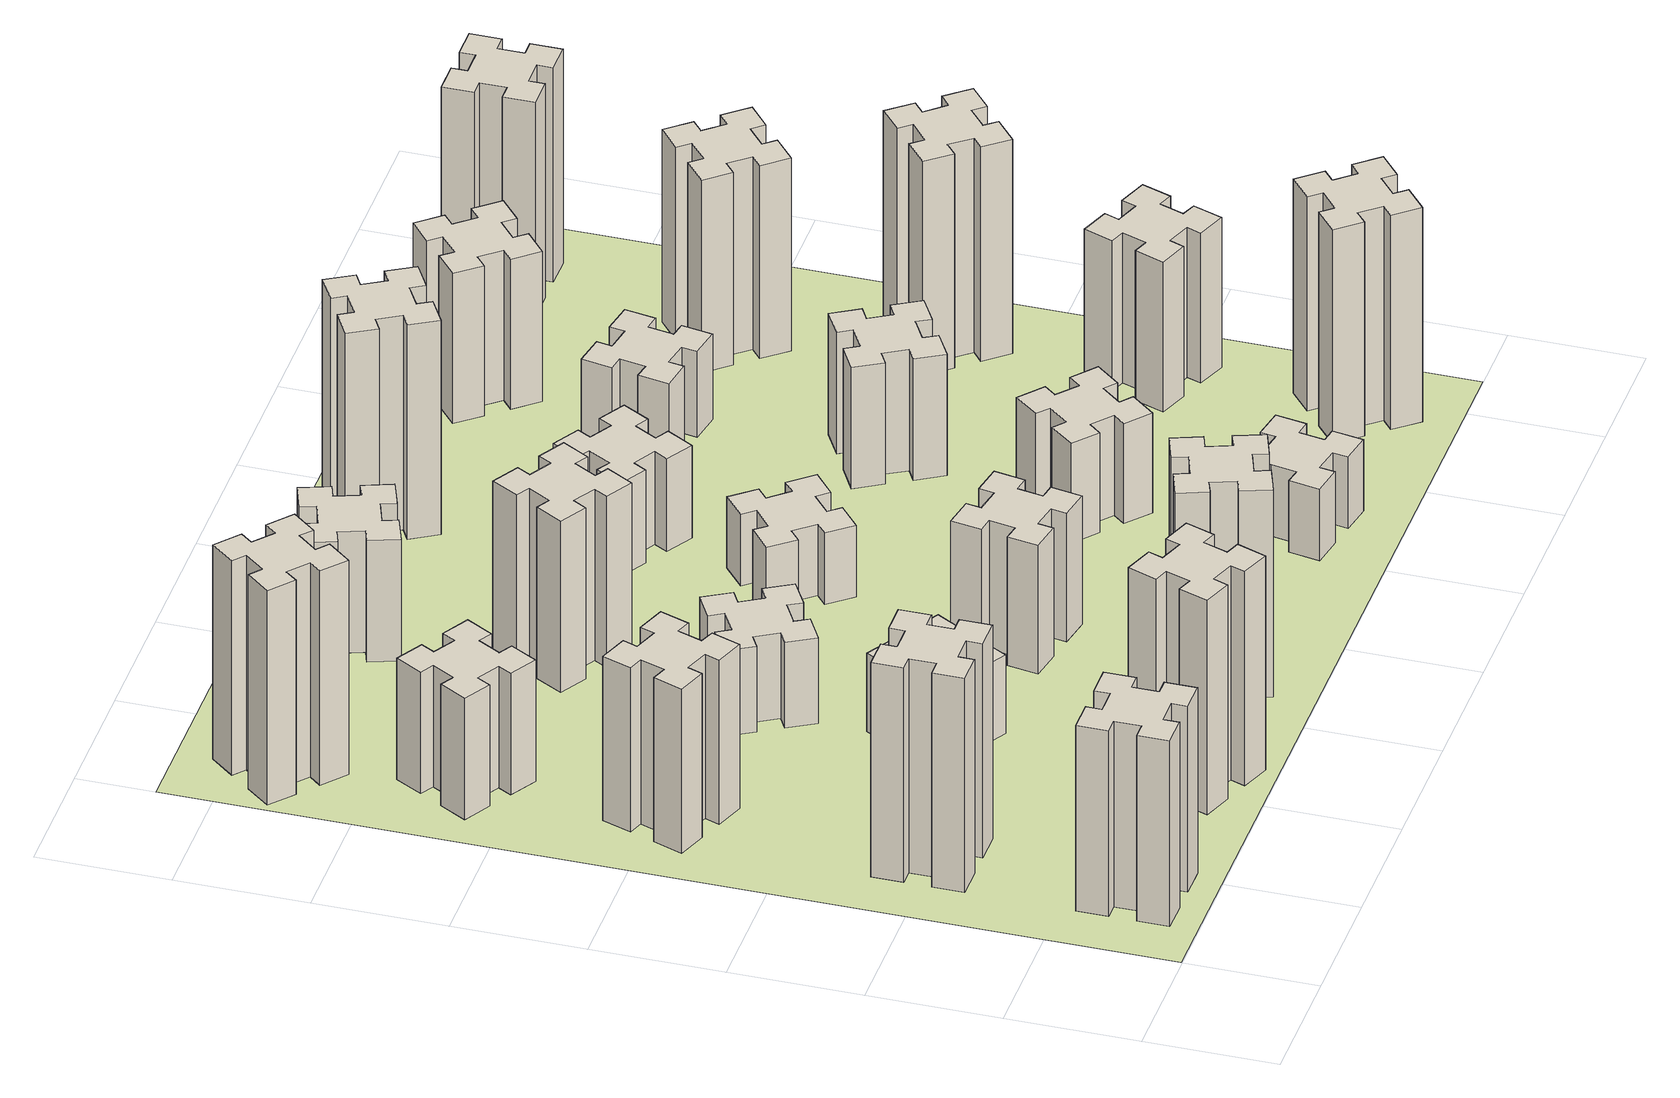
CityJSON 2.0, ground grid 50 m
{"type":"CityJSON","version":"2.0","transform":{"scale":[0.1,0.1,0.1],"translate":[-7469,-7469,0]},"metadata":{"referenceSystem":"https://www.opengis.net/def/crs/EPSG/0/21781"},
"CityObjects":{
"building1":{"type":"Building","attributes":{"class":"1000","function":"1000","usage":"1000","yearOfConstruction":2016,"roofType":"1000","measuredHeight":78,"storeysAboveGround":30,"storeysBelowGround":0},"geometry":[{"type":"Solid","lod":"1","boundaries":[[[[0,1,2,3,4,5,6,7,8,9,10,11,12,13,14,15,16,17,18,19]],[[17,16,20,21]],[[16,15,22,20]],[[15,14,23,22]],[[14,13,24,23]],[[13,12,25,24]],[[12,11,26,25]],[[11,10,27,26]],[[10,9,28,27]],[[9,8,29,28]],[[8,7,30,29]],[[7,6,31,30]],[[6,5,32,31]],[[5,4,33,32]],[[4,3,34,33]],[[3,2,35,34]],[[2,1,36,35]],[[1,0,37,36]],[[0,19,38,37]],[[19,18,39,38]],[[18,17,21,39]],[[24,25,26,27,28,29,30,31,32,33,34,35,36,37,38,39,21,20,22,23]]]]}]},
"building2":{"type":"Building","attributes":{"class":"1000","function":"1000","usage":"1000","yearOfConstruction":2016,"roofType":"1000","measuredHeight":90,"storeysAboveGround":30,"storeysBelowGround":0},"geometry":[{"type":"Solid","lod":"1","boundaries":[[[[40,41,42,43,44,45,46,47,48,49,50,51,52,53,54,55,56,57,58,59]],[[57,56,60,61]],[[56,55,62,60]],[[55,54,63,62]],[[54,53,64,63]],[[53,52,65,64]],[[52,51,66,65]],[[51,50,67,66]],[[50,49,68,67]],[[49,48,69,68]],[[48,47,70,69]],[[47,46,71,70]],[[46,45,72,71]],[[45,44,73,72]],[[44,43,74,73]],[[43,42,75,74]],[[42,41,76,75]],[[41,40,77,76]],[[40,59,78,77]],[[59,58,79,78]],[[58,57,61,79]],[[64,65,66,67,68,69,70,71,72,73,74,75,76,77,78,79,61,60,62,63]]]]}]},
"building3":{"type":"Building","attributes":{"class":"1000","function":"1000","usage":"1000","yearOfConstruction":2016,"roofType":"1000","measuredHeight":69,"storeysAboveGround":30,"storeysBelowGround":0},"geometry":[{"type":"Solid","lod":"1","boundaries":[[[[80,81,82,83,84,85,86,87,88,89,90,91,92,93,94,95,96,97,98,99]],[[97,96,100,101]],[[96,95,102,100]],[[95,94,103,102]],[[94,93,104,103]],[[93,92,105,104]],[[92,91,106,105]],[[91,90,107,106]],[[90,89,108,107]],[[89,88,109,108]],[[88,87,110,109]],[[87,86,111,110]],[[86,85,112,111]],[[85,84,113,112]],[[84,83,114,113]],[[83,82,115,114]],[[82,81,116,115]],[[81,80,117,116]],[[80,99,118,117]],[[99,98,119,118]],[[98,97,101,119]],[[104,105,106,107,108,109,110,111,112,113,114,115,116,117,118,119,101,100,102,103]]]]}]},
"building4":{"type":"Building","attributes":{"class":"1000","function":"1000","usage":"1000","yearOfConstruction":2016,"roofType":"1000","measuredHeight":51,"storeysAboveGround":30,"storeysBelowGround":0},"geometry":[{"type":"Solid","lod":"1","boundaries":[[[[120,121,122,123,124,125,126,127,128,129,130,131,132,133,134,135,136,137,138,139]],[[137,136,140,141]],[[136,135,142,140]],[[135,134,143,142]],[[134,133,144,143]],[[133,132,145,144]],[[132,131,146,145]],[[131,130,147,146]],[[130,129,148,147]],[[129,128,149,148]],[[128,127,150,149]],[[127,126,151,150]],[[126,125,152,151]],[[125,124,153,152]],[[124,123,154,153]],[[123,122,155,154]],[[122,121,156,155]],[[121,120,157,156]],[[120,139,158,157]],[[139,138,159,158]],[[138,137,141,159]],[[144,145,146,147,148,149,150,151,152,153,154,155,156,157,158,159,141,140,142,143]]]]}]},
"building5":{"type":"Building","attributes":{"class":"1000","function":"1000","usage":"1000","yearOfConstruction":2016,"roofType":"1000","measuredHeight":90,"storeysAboveGround":30,"storeysBelowGround":0},"geometry":[{"type":"Solid","lod":"1","boundaries":[[[[160,161,162,163,164,165,166,167,168,169,170,171,172,173,174,175,176,177,178,179]],[[177,176,180,181]],[[176,175,182,180]],[[175,174,183,182]],[[174,173,184,183]],[[173,172,185,184]],[[172,171,186,185]],[[171,170,187,186]],[[170,169,188,187]],[[169,168,189,188]],[[168,167,190,189]],[[167,166,191,190]],[[166,165,192,191]],[[165,164,193,192]],[[164,163,194,193]],[[163,162,195,194]],[[162,161,196,195]],[[161,160,197,196]],[[160,179,198,197]],[[179,178,199,198]],[[178,177,181,199]],[[184,185,186,187,188,189,190,191,192,193,194,195,196,197,198,199,181,180,182,183]]]]}]},
"building6":{"type":"Building","attributes":{"class":"1000","function":"1000","usage":"1000","yearOfConstruction":2016,"roofType":"1000","measuredHeight":90,"storeysAboveGround":30,"storeysBelowGround":0},"geometry":[{"type":"Solid","lod":"1","boundaries":[[[[200,201,202,203,204,205,206,207,208,209,210,211,212,213,214,215,216,217,218,219]],[[217,216,220,221]],[[216,215,222,220]],[[215,214,223,222]],[[214,213,224,223]],[[213,212,225,224]],[[212,211,226,225]],[[211,210,227,226]],[[210,209,228,227]],[[209,208,229,228]],[[208,207,230,229]],[[207,206,231,230]],[[206,205,232,231]],[[205,204,233,232]],[[204,203,234,233]],[[203,202,235,234]],[[202,201,236,235]],[[201,200,237,236]],[[200,219,238,237]],[[219,218,239,238]],[[218,217,221,239]],[[224,225,226,227,228,229,230,231,232,233,234,235,236,237,238,239,221,220,222,223]]]]}]},
"building7":{"type":"Building","attributes":{"class":"1000","function":"1000","usage":"1000","yearOfConstruction":2016,"roofType":"1000","measuredHeight":33,"storeysAboveGround":30,"storeysBelowGround":0},"geometry":[{"type":"Solid","lod":"1","boundaries":[[[[240,241,242,243,244,245,246,247,248,249,250,251,252,253,254,255,256,257,258,259]],[[257,256,260,261]],[[256,255,262,260]],[[255,254,263,262]],[[254,253,264,263]],[[253,252,265,264]],[[252,251,266,265]],[[251,250,267,266]],[[250,249,268,267]],[[249,248,269,268]],[[248,247,270,269]],[[247,246,271,270]],[[246,245,272,271]],[[245,244,273,272]],[[244,243,274,273]],[[243,242,275,274]],[[242,241,276,275]],[[241,240,277,276]],[[240,259,278,277]],[[259,258,279,278]],[[258,257,261,279]],[[264,265,266,267,268,269,270,271,272,273,274,275,276,277,278,279,261,260,262,263]]]]}]},
"building8":{"type":"Building","attributes":{"class":"1000","function":"1000","usage":"1000","yearOfConstruction":2016,"roofType":"1000","measuredHeight":36,"storeysAboveGround":30,"storeysBelowGround":0},"geometry":[{"type":"Solid","lod":"1","boundaries":[[[[280,281,282,283,284,285,286,287,288,289,290,291,292,293,294,295,296,297,298,299]],[[297,296,300,301]],[[296,295,302,300]],[[295,294,303,302]],[[294,293,304,303]],[[293,292,305,304]],[[292,291,306,305]],[[291,290,307,306]],[[290,289,308,307]],[[289,288,309,308]],[[288,287,310,309]],[[287,286,311,310]],[[286,285,312,311]],[[285,284,313,312]],[[284,283,314,313]],[[283,282,315,314]],[[282,281,316,315]],[[281,280,317,316]],[[280,299,318,317]],[[299,298,319,318]],[[298,297,301,319]],[[304,305,306,307,308,309,310,311,312,313,314,315,316,317,318,319,301,300,302,303]]]]}]},
"building9":{"type":"Building","attributes":{"class":"1000","function":"1000","usage":"1000","yearOfConstruction":2016,"roofType":"1000","measuredHeight":87,"storeysAboveGround":30,"storeysBelowGround":0},"geometry":[{"type":"Solid","lod":"1","boundaries":[[[[320,321,322,323,324,325,326,327,328,329,330,331,332,333,334,335,336,337,338,339]],[[337,336,340,341]],[[336,335,342,340]],[[335,334,343,342]],[[334,333,344,343]],[[333,332,345,344]],[[332,331,346,345]],[[331,330,347,346]],[[330,329,348,347]],[[329,328,349,348]],[[328,327,350,349]],[[327,326,351,350]],[[326,325,352,351]],[[325,324,353,352]],[[324,323,354,353]],[[323,322,355,354]],[[322,321,356,355]],[[321,320,357,356]],[[320,339,358,357]],[[339,338,359,358]],[[338,337,341,359]],[[344,345,346,347,348,349,350,351,352,353,354,355,356,357,358,359,341,340,342,343]]]]}]},
"building10":{"type":"Building","attributes":{"class":"1000","function":"1000","usage":"1000","yearOfConstruction":2016,"roofType":"1000","measuredHeight":72,"storeysAboveGround":30,"storeysBelowGround":0},"geometry":[{"type":"Solid","lod":"1","boundaries":[[[[360,361,362,363,364,365,366,367,368,369,370,371,372,373,374,375,376,377,378,379]],[[377,376,380,381]],[[376,375,382,380]],[[375,374,383,382]],[[374,373,384,383]],[[373,372,385,384]],[[372,371,386,385]],[[371,370,387,386]],[[370,369,388,387]],[[369,368,389,388]],[[368,367,390,389]],[[367,366,391,390]],[[366,365,392,391]],[[365,364,393,392]],[[364,363,394,393]],[[363,362,395,394]],[[362,361,396,395]],[[361,360,397,396]],[[360,379,398,397]],[[379,378,399,398]],[[378,377,381,399]],[[384,385,386,387,388,389,390,391,392,393,394,395,396,397,398,399,381,380,382,383]]]]}]},
"building11":{"type":"Building","attributes":{"class":"1000","function":"1000","usage":"1000","yearOfConstruction":2016,"roofType":"1000","measuredHeight":54,"storeysAboveGround":30,"storeysBelowGround":0},"geometry":[{"type":"Solid","lod":"1","boundaries":[[[[400,401,402,403,404,405,406,407,408,409,410,411,412,413,414,415,416,417,418,419]],[[417,416,420,421]],[[416,415,422,420]],[[415,414,423,422]],[[414,413,424,423]],[[413,412,425,424]],[[412,411,426,425]],[[411,410,427,426]],[[410,409,428,427]],[[409,408,429,428]],[[408,407,430,429]],[[407,406,431,430]],[[406,405,432,431]],[[405,404,433,432]],[[404,403,434,433]],[[403,402,435,434]],[[402,401,436,435]],[[401,400,437,436]],[[400,419,438,437]],[[419,418,439,438]],[[418,417,421,439]],[[424,425,426,427,428,429,430,431,432,433,434,435,436,437,438,439,421,420,422,423]]]]}]},
"building12":{"type":"Building","attributes":{"class":"1000","function":"1000","usage":"1000","yearOfConstruction":2016,"roofType":"1000","measuredHeight":51,"storeysAboveGround":30,"storeysBelowGround":0},"geometry":[{"type":"Solid","lod":"1","boundaries":[[[[440,441,442,443,444,445,446,447,448,449,450,451,452,453,454,455,456,457,458,459]],[[457,456,460,461]],[[456,455,462,460]],[[455,454,463,462]],[[454,453,464,463]],[[453,452,465,464]],[[452,451,466,465]],[[451,450,467,466]],[[450,449,468,467]],[[449,448,469,468]],[[448,447,470,469]],[[447,446,471,470]],[[446,445,472,471]],[[445,444,473,472]],[[444,443,474,473]],[[443,442,475,474]],[[442,441,476,475]],[[441,440,477,476]],[[440,459,478,477]],[[459,458,479,478]],[[458,457,461,479]],[[464,465,466,467,468,469,470,471,472,473,474,475,476,477,478,479,461,460,462,463]]]]}]},
"building13":{"type":"Building","attributes":{"class":"1000","function":"1000","usage":"1000","yearOfConstruction":2016,"roofType":"1000","measuredHeight":30,"storeysAboveGround":30,"storeysBelowGround":0},"geometry":[{"type":"Solid","lod":"1","boundaries":[[[[480,481,482,483,484,485,486,487,488,489,490,491,492,493,494,495,496,497,498,499]],[[497,496,500,501]],[[496,495,502,500]],[[495,494,503,502]],[[494,493,504,503]],[[493,492,505,504]],[[492,491,506,505]],[[491,490,507,506]],[[490,489,508,507]],[[489,488,509,508]],[[488,487,510,509]],[[487,486,511,510]],[[486,485,512,511]],[[485,484,513,512]],[[484,483,514,513]],[[483,482,515,514]],[[482,481,516,515]],[[481,480,517,516]],[[480,499,518,517]],[[499,498,519,518]],[[498,497,501,519]],[[504,505,506,507,508,509,510,511,512,513,514,515,516,517,518,519,501,500,502,503]]]]}]},
"building14":{"type":"Building","attributes":{"class":"1000","function":"1000","usage":"1000","yearOfConstruction":2016,"roofType":"1000","measuredHeight":39,"storeysAboveGround":30,"storeysBelowGround":0},"geometry":[{"type":"Solid","lod":"1","boundaries":[[[[520,521,522,523,524,525,526,527,528,529,530,531,532,533,534,535,536,537,538,539]],[[537,536,540,541]],[[536,535,542,540]],[[535,534,543,542]],[[534,533,544,543]],[[533,532,545,544]],[[532,531,546,545]],[[531,530,547,546]],[[530,529,548,547]],[[529,528,549,548]],[[528,527,550,549]],[[527,526,551,550]],[[526,525,552,551]],[[525,524,553,552]],[[524,523,554,553]],[[523,522,555,554]],[[522,521,556,555]],[[521,520,557,556]],[[520,539,558,557]],[[539,538,559,558]],[[538,537,541,559]],[[544,545,546,547,548,549,550,551,552,553,554,555,556,557,558,559,541,540,542,543]]]]}]},
"building15":{"type":"Building","attributes":{"class":"1000","function":"1000","usage":"1000","yearOfConstruction":2016,"roofType":"1000","measuredHeight":30,"storeysAboveGround":30,"storeysBelowGround":0},"geometry":[{"type":"Solid","lod":"1","boundaries":[[[[560,561,562,563,564,565,566,567,568,569,570,571,572,573,574,575,576,577,578,579]],[[577,576,580,581]],[[576,575,582,580]],[[575,574,583,582]],[[574,573,584,583]],[[573,572,585,584]],[[572,571,586,585]],[[571,570,587,586]],[[570,569,588,587]],[[569,568,589,588]],[[568,567,590,589]],[[567,566,591,590]],[[566,565,592,591]],[[565,564,593,592]],[[564,563,594,593]],[[563,562,595,594]],[[562,561,596,595]],[[561,560,597,596]],[[560,579,598,597]],[[579,578,599,598]],[[578,577,581,599]],[[584,585,586,587,588,589,590,591,592,593,594,595,596,597,598,599,581,580,582,583]]]]}]},
"building16":{"type":"Building","attributes":{"class":"1000","function":"1000","usage":"1000","yearOfConstruction":2016,"roofType":"1000","measuredHeight":90,"storeysAboveGround":30,"storeysBelowGround":0},"geometry":[{"type":"Solid","lod":"1","boundaries":[[[[600,601,602,603,604,605,606,607,608,609,610,611,612,613,614,615,616,617,618,619]],[[617,616,620,621]],[[616,615,622,620]],[[615,614,623,622]],[[614,613,624,623]],[[613,612,625,624]],[[612,611,626,625]],[[611,610,627,626]],[[610,609,628,627]],[[609,608,629,628]],[[608,607,630,629]],[[607,606,631,630]],[[606,605,632,631]],[[605,604,633,632]],[[604,603,634,633]],[[603,602,635,634]],[[602,601,636,635]],[[601,600,637,636]],[[600,619,638,637]],[[619,618,639,638]],[[618,617,621,639]],[[624,625,626,627,628,629,630,631,632,633,634,635,636,637,638,639,621,620,622,623]]]]}]},
"building17":{"type":"Building","attributes":{"class":"1000","function":"1000","usage":"1000","yearOfConstruction":2016,"roofType":"1000","measuredHeight":42,"storeysAboveGround":30,"storeysBelowGround":0},"geometry":[{"type":"Solid","lod":"1","boundaries":[[[[640,641,642,643,644,645,646,647,648,649,650,651,652,653,654,655,656,657,658,659]],[[657,656,660,661]],[[656,655,662,660]],[[655,654,663,662]],[[654,653,664,663]],[[653,652,665,664]],[[652,651,666,665]],[[651,650,667,666]],[[650,649,668,667]],[[649,648,669,668]],[[648,647,670,669]],[[647,646,671,670]],[[646,645,672,671]],[[645,644,673,672]],[[644,643,674,673]],[[643,642,675,674]],[[642,641,676,675]],[[641,640,677,676]],[[640,659,678,677]],[[659,658,679,678]],[[658,657,661,679]],[[664,665,666,667,668,669,670,671,672,673,674,675,676,677,678,679,661,660,662,663]]]]}]},
"building18":{"type":"Building","attributes":{"class":"1000","function":"1000","usage":"1000","yearOfConstruction":2016,"roofType":"1000","measuredHeight":51,"storeysAboveGround":30,"storeysBelowGround":0},"geometry":[{"type":"Solid","lod":"1","boundaries":[[[[680,681,682,683,684,685,686,687,688,689,690,691,692,693,694,695,696,697,698,699]],[[697,696,700,701]],[[696,695,702,700]],[[695,694,703,702]],[[694,693,704,703]],[[693,692,705,704]],[[692,691,706,705]],[[691,690,707,706]],[[690,689,708,707]],[[689,688,709,708]],[[688,687,710,709]],[[687,686,711,710]],[[686,685,712,711]],[[685,684,713,712]],[[684,683,714,713]],[[683,682,715,714]],[[682,681,716,715]],[[681,680,717,716]],[[680,699,718,717]],[[699,698,719,718]],[[698,697,701,719]],[[704,705,706,707,708,709,710,711,712,713,714,715,716,717,718,719,701,700,702,703]]]]}]},
"building19":{"type":"Building","attributes":{"class":"1000","function":"1000","usage":"1000","yearOfConstruction":2016,"roofType":"1000","measuredHeight":36,"storeysAboveGround":30,"storeysBelowGround":0},"geometry":[{"type":"Solid","lod":"1","boundaries":[[[[720,721,722,723,724,725,726,727,728,729,730,731,732,733,734,735,736,737,738,739]],[[737,736,740,741]],[[736,735,742,740]],[[735,734,743,742]],[[734,733,744,743]],[[733,732,745,744]],[[732,731,746,745]],[[731,730,747,746]],[[730,729,748,747]],[[729,728,749,748]],[[728,727,750,749]],[[727,726,751,750]],[[726,725,752,751]],[[725,724,753,752]],[[724,723,754,753]],[[723,722,755,754]],[[722,721,756,755]],[[721,720,757,756]],[[720,739,758,757]],[[739,738,759,758]],[[738,737,741,759]],[[744,745,746,747,748,749,750,751,752,753,754,755,756,757,758,759,741,740,742,743]]]]}]},
"building20":{"type":"Building","attributes":{"class":"1000","function":"1000","usage":"1000","yearOfConstruction":2016,"roofType":"1000","measuredHeight":90,"storeysAboveGround":30,"storeysBelowGround":0},"geometry":[{"type":"Solid","lod":"1","boundaries":[[[[760,761,762,763,764,765,766,767,768,769,770,771,772,773,774,775,776,777,778,779]],[[777,776,780,781]],[[776,775,782,780]],[[775,774,783,782]],[[774,773,784,783]],[[773,772,785,784]],[[772,771,786,785]],[[771,770,787,786]],[[770,769,788,787]],[[769,768,789,788]],[[768,767,790,789]],[[767,766,791,790]],[[766,765,792,791]],[[765,764,793,792]],[[764,763,794,793]],[[763,762,795,794]],[[762,761,796,795]],[[761,760,797,796]],[[760,779,798,797]],[[779,778,799,798]],[[778,777,781,799]],[[784,785,786,787,788,789,790,791,792,793,794,795,796,797,798,799,781,780,782,783]]]]}]},
"building21":{"type":"Building","attributes":{"class":"1000","function":"1000","usage":"1000","yearOfConstruction":2016,"roofType":"1000","measuredHeight":63,"storeysAboveGround":30,"storeysBelowGround":0},"geometry":[{"type":"Solid","lod":"1","boundaries":[[[[800,801,802,803,804,805,806,807,808,809,810,811,812,813,814,815,816,817,818,819]],[[817,816,820,821]],[[816,815,822,820]],[[815,814,823,822]],[[814,813,824,823]],[[813,812,825,824]],[[812,811,826,825]],[[811,810,827,826]],[[810,809,828,827]],[[809,808,829,828]],[[808,807,830,829]],[[807,806,831,830]],[[806,805,832,831]],[[805,804,833,832]],[[804,803,834,833]],[[803,802,835,834]],[[802,801,836,835]],[[801,800,837,836]],[[800,819,838,837]],[[819,818,839,838]],[[818,817,821,839]],[[824,825,826,827,828,829,830,831,832,833,834,835,836,837,838,839,821,820,822,823]]]]}]},
"building22":{"type":"Building","attributes":{"class":"1000","function":"1000","usage":"1000","yearOfConstruction":2016,"roofType":"1000","measuredHeight":63,"storeysAboveGround":30,"storeysBelowGround":0},"geometry":[{"type":"Solid","lod":"1","boundaries":[[[[840,841,842,843,844,845,846,847,848,849,850,851,852,853,854,855,856,857,858,859]],[[857,856,860,861]],[[856,855,862,860]],[[855,854,863,862]],[[854,853,864,863]],[[853,852,865,864]],[[852,851,866,865]],[[851,850,867,866]],[[850,849,868,867]],[[849,848,869,868]],[[848,847,870,869]],[[847,846,871,870]],[[846,845,872,871]],[[845,844,873,872]],[[844,843,874,873]],[[843,842,875,874]],[[842,841,876,875]],[[841,840,877,876]],[[840,859,878,877]],[[859,858,879,878]],[[858,857,861,879]],[[864,865,866,867,868,869,870,871,872,873,874,875,876,877,878,879,861,860,862,863]]]]}]},
"building23":{"type":"Building","attributes":{"class":"1000","function":"1000","usage":"1000","yearOfConstruction":2016,"roofType":"1000","measuredHeight":90,"storeysAboveGround":30,"storeysBelowGround":0},"geometry":[{"type":"Solid","lod":"1","boundaries":[[[[880,881,882,883,884,885,886,887,888,889,890,891,892,893,894,895,896,897,898,899]],[[897,896,900,901]],[[896,895,902,900]],[[895,894,903,902]],[[894,893,904,903]],[[893,892,905,904]],[[892,891,906,905]],[[891,890,907,906]],[[890,889,908,907]],[[889,888,909,908]],[[888,887,910,909]],[[887,886,911,910]],[[886,885,912,911]],[[885,884,913,912]],[[884,883,914,913]],[[883,882,915,914]],[[882,881,916,915]],[[881,880,917,916]],[[880,899,918,917]],[[899,898,919,918]],[[898,897,901,919]],[[904,905,906,907,908,909,910,911,912,913,914,915,916,917,918,919,901,900,902,903]]]]}]},
"building24":{"type":"Building","attributes":{"class":"1000","function":"1000","usage":"1000","yearOfConstruction":2016,"roofType":"1000","measuredHeight":81,"storeysAboveGround":30,"storeysBelowGround":0},"geometry":[{"type":"Solid","lod":"1","boundaries":[[[[920,921,922,923,924,925,926,927,928,929,930,931,932,933,934,935,936,937,938,939]],[[937,936,940,941]],[[936,935,942,940]],[[935,934,943,942]],[[934,933,944,943]],[[933,932,945,944]],[[932,931,946,945]],[[931,930,947,946]],[[930,929,948,947]],[[929,928,949,948]],[[928,927,950,949]],[[927,926,951,950]],[[926,925,952,951]],[[925,924,953,952]],[[924,923,954,953]],[[923,922,955,954]],[[922,921,956,955]],[[921,920,957,956]],[[920,939,958,957]],[[939,938,959,958]],[[938,937,941,959]],[[944,945,946,947,948,949,950,951,952,953,954,955,956,957,958,959,941,940,942,943]]]]}]},
"building25":{"type":"Building","attributes":{"class":"1000","function":"1000","usage":"1000","yearOfConstruction":2016,"roofType":"1000","measuredHeight":90,"storeysAboveGround":30,"storeysBelowGround":0},"geometry":[{"type":"Solid","lod":"1","boundaries":[[[[960,961,962,963,964,965,966,967,968,969,970,971,972,973,974,975,976,977,978,979]],[[977,976,980,981]],[[976,975,982,980]],[[975,974,983,982]],[[974,973,984,983]],[[973,972,985,984]],[[972,971,986,985]],[[971,970,987,986]],[[970,969,988,987]],[[969,968,989,988]],[[968,967,990,989]],[[967,966,991,990]],[[966,965,992,991]],[[965,964,993,992]],[[964,963,994,993]],[[963,962,995,994]],[[962,961,996,995]],[[961,960,997,996]],[[960,979,998,997]],[[979,978,999,998]],[[978,977,981,999]],[[984,985,986,987,988,989,990,991,992,993,994,995,996,997,998,999,981,980,982,983]]]]}]},
"landuse1":{"type":"LandUse","attributes":{"name":"plot1","function":"1010"},"geometry":[{"type":"MultiSurface","lod":"1","boundaries":[[[1000,1001,1002,1003]]]}]}
},
"vertices":[
[265,325,0],[265,225,0],[205,225,0],[205,105,0],[325,105,0],[325,165,0],[425,165,0],[425,105,0],[545,105,0],[545,225,0],[485,225,0],[485,325,0],[545,325,0],[545,445,0],[425,445,0],[425,385,0],[325,385,0],[325,445,0],[205,445,0],[205,325,0],[325,385,780],[325,445,780],[425,385,780],[425,445,780],[545,445,780],[545,325,780],[485,325,780],[485,225,780],[545,225,780],[545,105,780],[425,105,780],[425,165,780],[325,165,780],[325,105,780],[205,105,780],[205,225,780],[265,225,780],[265,325,780],[205,325,780],[205,445,780],
[265,1065,0],[265,965,0],[205,965,0],[205,845,0],[325,845,0],[325,905,0],[425,905,0],[425,845,0],[545,845,0],[545,965,0],[485,965,0],[485,1065,0],[545,1065,0],[545,1185,0],[425,1185,0],[425,1125,0],[325,1125,0],[325,1185,0],[205,1185,0],[205,1065,0],[325,1125,900],[325,1185,900],[425,1125,900],[425,1185,900],[545,1185,900],[545,1065,900],[485,1065,900],[485,965,900],[545,965,900],[545,845,900],[425,845,900],[425,905,900],[325,905,900],[325,845,900],[205,845,900],[205,965,900],[265,965,900],[265,1065,900],[205,1065,900],[205,1185,900],
[291,1869,0],[385,1835,0],[364,1779,0],[477,1737,0],[518,1850,0],[462,1871,0],[496,1965,0],[552,1944,0],[593,2057,0],[480,2098,0],[460,2042,0],[366,2076,0],[387,2132,0],[274,2173,0],[233,2060,0],[289,2040,0],[255,1946,0],[199,1967,0],[157,1854,0],[270,1813,0],[255,1946,690],[199,1967,690],[289,2040,690],[233,2060,690],[274,2173,690],[387,2132,690],[366,2076,690],[460,2042,690],[480,2098,690],[593,2057,690],[552,1944,690],[496,1965,690],[462,1871,690],[518,1850,690],[477,1737,690],[364,1779,690],[385,1835,690],[291,1869,690],[270,1813,690],[157,1854,690],
[446,2597,0],[496,2684,0],[548,2654,0],[608,2758,0],[504,2818,0],[474,2766,0],[387,2816,0],[417,2868,0],[313,2928,0],[253,2824,0],[305,2794,0],[255,2707,0],[203,2737,0],[143,2633,0],[247,2573,0],[277,2625,0],[364,2575,0],[334,2523,0],[438,2463,0],[498,2567,0],[364,2575,510],[334,2523,510],[277,2625,510],[247,2573,510],[143,2633,510],[203,2737,510],[255,2707,510],[305,2794,510],[253,2824,510],[313,2928,510],[417,2868,510],[387,2816,510],[474,2766,510],[504,2818,510],[608,2758,510],[548,2654,510],[496,2684,510],[446,2597,510],[498,2567,510],[438,2463,510],
[1029,360,0],[995,266,0],[939,287,0],[897,174,0],[1010,133,0],[1031,189,0],[1125,155,0],[1104,99,0],[1217,57,0],[1258,170,0],[1202,191,0],[1236,285,0],[1292,264,0],[1333,377,0],[1220,418,0],[1200,362,0],[1106,396,0],[1127,452,0],[1014,493,0],[973,380,0],[1106,396,900],[1127,452,900],[1200,362,900],[1220,418,900],[1333,377,900],[1292,264,900],[1236,285,900],[1202,191,900],[1258,170,900],[1217,57,900],[1104,99,900],[1125,155,900],[1031,189,900],[1010,133,900],[897,174,900],[939,287,900],[995,266,900],[1029,360,900],[973,380,900],[1014,493,900],
[384,3387,0],[308,3452,0],[346,3498,0],[254,3575,0],[177,3483,0],[223,3444,0],[159,3368,0],[113,3406,0],[36,3314,0],[128,3237,0],[166,3283,0],[243,3219,0],[204,3173,0],[296,3096,0],[373,3188,0],[327,3226,0],[392,3303,0],[438,3264,0],[515,3356,0],[423,3433,0],[392,3303,900],[438,3264,900],[327,3226,900],[373,3188,900],[296,3096,900],[204,3173,900],[243,3219,900],[166,3283,900],[128,3237,900],[36,3314,900],[113,3406,900],[159,3368,900],[223,3444,900],[177,3483,900],[254,3575,900],[346,3498,900],[308,3452,900],[384,3387,900],[423,3433,900],[515,3356,900],
[1186,1117,0],[1236,1204,0],[1288,1174,0],[1348,1278,0],[1244,1338,0],[1214,1286,0],[1127,1336,0],[1157,1388,0],[1053,1448,0],[993,1344,0],[1045,1314,0],[995,1227,0],[943,1257,0],[883,1153,0],[987,1093,0],[1017,1145,0],[1104,1095,0],[1074,1043,0],[1178,983,0],[1238,1087,0],[1104,1095,330],[1074,1043,330],[1017,1145,330],[987,1093,330],[883,1153,330],[943,1257,330],[995,1227,330],[1045,1314,330],[993,1344,330],[1053,1448,330],[1157,1388,330],[1127,1336,330],[1214,1286,330],[1244,1338,330],[1348,1278,330],[1288,1174,330],[1236,1204,330],[1186,1117,330],[1238,1087,330],[1178,983,330],
[995,1844,0],[1045,1757,0],[993,1727,0],[1053,1623,0],[1157,1683,0],[1127,1735,0],[1214,1785,0],[1244,1733,0],[1348,1793,0],[1288,1897,0],[1236,1867,0],[1186,1954,0],[1238,1984,0],[1178,2088,0],[1074,2028,0],[1104,1976,0],[1017,1926,0],[987,1978,0],[883,1918,0],[943,1814,0],[1017,1926,360],[987,1978,360],[1104,1976,360],[1074,2028,360],[1178,2088,360],[1238,1984,360],[1186,1954,360],[1236,1867,360],[1288,1897,360],[1348,1793,360],[1244,1733,360],[1214,1785,360],[1127,1735,360],[1157,1683,360],[1053,1623,360],[993,1727,360],[1045,1757,360],[995,1844,360],[943,1814,360],[883,1918,360],
[1635,385,0],[1669,291,0],[1613,270,0],[1654,157,0],[1767,199,0],[1746,255,0],[1840,289,0],[1860,233,0],[1973,274,0],[1932,387,0],[1876,366,0],[1842,460,0],[1898,480,0],[1857,593,0],[1744,552,0],[1765,496,0],[1671,462,0],[1650,518,0],[1537,477,0],[1579,364,0],[1671,462,870],[1650,518,870],[1765,496,870],[1744,552,870],[1857,593,870],[1898,480,870],[1842,460,870],[1876,366,870],[1932,387,870],[1973,274,870],[1860,233,870],[1840,289,870],[1746,255,870],[1767,199,870],[1654,157,870],[1613,270,870],[1669,291,870],[1635,385,870],[1579,364,870],[1537,477,870],
[1314,2666,0],[1227,2716,0],[1257,2768,0],[1153,2828,0],[1093,2724,0],[1145,2694,0],[1095,2607,0],[1043,2637,0],[983,2533,0],[1087,2473,0],[1117,2525,0],[1204,2475,0],[1174,2423,0],[1278,2363,0],[1338,2467,0],[1286,2497,0],[1336,2584,0],[1388,2554,0],[1448,2658,0],[1344,2718,0],[1336,2584,720],[1388,2554,720],[1286,2497,720],[1338,2467,720],[1278,2363,720],[1174,2423,720],[1204,2475,720],[1117,2525,720],[1087,2473,720],[983,2533,720],[1043,2637,720],[1095,2607,720],[1145,2694,720],[1093,2724,720],[1153,2828,720],[1257,2768,720],[1227,2716,720],[1314,2666,720],[1344,2718,720],[1448,2658,720],
[1855,1047,0],[1872,1145,0],[1931,1135,0],[1952,1253,0],[1834,1274,0],[1824,1215,0],[1725,1232,0],[1736,1291,0],[1617,1312,0],[1597,1194,0],[1656,1184,0],[1638,1085,0],[1579,1096,0],[1558,977,0],[1677,957,0],[1687,1016,0],[1785,998,0],[1775,939,0],[1893,918,0],[1914,1037,0],[1785,998,540],[1775,939,540],[1687,1016,540],[1677,957,540],[1558,977,540],[1579,1096,540],[1638,1085,540],[1656,1184,540],[1597,1194,540],[1617,1312,540],[1736,1291,540],[1725,1232,540],[1824,1215,540],[1834,1274,540],[1952,1253,540],[1931,1135,540],[1872,1145,540],[1855,1047,540],[1914,1037,540],[1893,918,540],
[1125,3456,0],[1031,3422,0],[1010,3478,0],[897,3437,0],[939,3324,0],[995,3345,0],[1029,3251,0],[973,3230,0],[1014,3117,0],[1127,3159,0],[1106,3215,0],[1200,3249,0],[1220,3193,0],[1333,3234,0],[1292,3347,0],[1236,3326,0],[1202,3420,0],[1258,3440,0],[1217,3553,0],[1104,3512,0],[1202,3420,510],[1258,3440,510],[1236,3326,510],[1292,3347,510],[1333,3234,510],[1220,3193,510],[1200,3249,510],[1106,3215,510],[1127,3159,510],[1014,3117,510],[973,3230,510],[1029,3251,510],[995,3345,510],[939,3324,510],[897,3437,510],[1010,3478,510],[1031,3422,510],[1125,3456,510],[1104,3512,510],[1217,3553,510],
[1972,1988,0],[1907,2064,0],[1953,2103,0],[1876,2195,0],[1784,2118,0],[1823,2072,0],[1746,2007,0],[1708,2053,0],[1616,1976,0],[1693,1884,0],[1739,1923,0],[1803,1846,0],[1757,1808,0],[1834,1716,0],[1926,1793,0],[1888,1839,0],[1964,1903,0],[2003,1857,0],[2095,1934,0],[2018,2026,0],[1964,1903,300],[2003,1857,300],[1888,1839,300],[1926,1793,300],[1834,1716,300],[1757,1808,300],[1803,1846,300],[1739,1923,300],[1693,1884,300],[1616,1976,300],[1708,2053,300],[1746,2007,300],[1823,2072,300],[1784,2118,300],[1876,2195,300],[1953,2103,300],[1907,2064,300],[1972,1988,300],[2018,2026,300],[2095,1934,300],
[2026,2497,0],[2076,2584,0],[2128,2554,0],[2188,2658,0],[2084,2718,0],[2054,2666,0],[1967,2716,0],[1997,2768,0],[1893,2828,0],[1833,2724,0],[1885,2694,0],[1835,2607,0],[1783,2637,0],[1723,2533,0],[1827,2473,0],[1857,2525,0],[1944,2475,0],[1914,2423,0],[2018,2363,0],[2078,2467,0],[1944,2475,390],[1914,2423,390],[1857,2525,390],[1827,2473,390],[1723,2533,390],[1783,2637,390],[1835,2607,390],[1885,2694,390],[1833,2724,390],[1893,2828,390],[1997,2768,390],[1967,2716,390],[2054,2666,390],[2084,2718,390],[2188,2658,390],[2128,2554,390],[2076,2584,390],[2026,2497,390],[2078,2467,390],[2018,2363,390],
[2596,444,0],[2578,345,0],[2519,356,0],[2498,237,0],[2617,217,0],[2627,276,0],[2725,258,0],[2715,199,0],[2833,178,0],[2854,297,0],[2795,307,0],[2812,405,0],[2871,395,0],[2892,513,0],[2774,534,0],[2764,475,0],[2665,492,0],[2676,551,0],[2557,572,0],[2537,454,0],[2665,492,300],[2676,551,300],[2764,475,300],[2774,534,300],[2892,513,300],[2871,395,300],[2812,405,300],[2795,307,300],[2854,297,300],[2833,178,300],[2715,199,300],[2725,258,300],[2627,276,300],[2617,217,300],[2498,237,300],[2519,356,300],[2578,345,300],[2596,444,300],[2537,454,300],[2557,572,300],
[1844,3556,0],[1757,3506,0],[1727,3558,0],[1623,3498,0],[1683,3394,0],[1735,3424,0],[1785,3337,0],[1733,3307,0],[1793,3203,0],[1897,3263,0],[1867,3315,0],[1954,3365,0],[1984,3313,0],[2088,3373,0],[2028,3477,0],[1976,3447,0],[1926,3534,0],[1978,3564,0],[1918,3668,0],[1814,3608,0],[1926,3534,900],[1978,3564,900],[1976,3447,900],[2028,3477,900],[2088,3373,900],[1984,3313,900],[1954,3365,900],[1867,3315,900],[1897,3263,900],[1793,3203,900],[1733,3307,900],[1785,3337,900],[1735,3424,900],[1683,3394,900],[1623,3498,900],[1727,3558,900],[1757,3506,900],[1844,3556,900],[1814,3608,900],[1918,3668,900],
[2647,1006,0],[2712,1083,0],[2758,1044,0],[2835,1136,0],[2743,1213,0],[2704,1167,0],[2628,1232,0],[2666,1278,0],[2574,1355,0],[2497,1263,0],[2543,1224,0],[2479,1148,0],[2433,1186,0],[2356,1094,0],[2448,1017,0],[2486,1063,0],[2563,999,0],[2524,953,0],[2616,876,0],[2693,968,0],[2563,999,420],[2524,953,420],[2486,1063,420],[2448,1017,420],[2356,1094,420],[2433,1186,420],[2479,1148,420],[2543,1224,420],[2497,1263,420],[2574,1355,420],[2666,1278,420],[2628,1232,420],[2704,1167,420],[2743,1213,420],[2835,1136,420],[2758,1044,420],[2712,1083,420],[2647,1006,420],[2693,968,420],[2616,876,420],
[2816,1867,0],[2766,1954,0],[2818,1984,0],[2758,2088,0],[2654,2028,0],[2684,1976,0],[2597,1926,0],[2567,1978,0],[2463,1918,0],[2523,1814,0],[2575,1844,0],[2625,1757,0],[2573,1727,0],[2633,1623,0],[2737,1683,0],[2707,1735,0],[2794,1785,0],[2824,1733,0],[2928,1793,0],[2868,1897,0],[2794,1785,510],[2824,1733,510],[2707,1735,510],[2737,1683,510],[2633,1623,510],[2573,1727,510],[2625,1757,510],[2575,1844,510],[2523,1814,510],[2463,1918,510],[2567,1978,510],[2597,1926,510],[2684,1976,510],[2654,2028,510],[2758,2088,510],[2818,1984,510],[2766,1954,510],[2816,1867,510],[2868,1897,510],[2928,1793,510],
[2664,2795,0],[2565,2812,0],[2576,2871,0],[2457,2892,0],[2437,2774,0],[2496,2764,0],[2478,2665,0],[2419,2676,0],[2398,2557,0],[2517,2537,0],[2527,2596,0],[2625,2578,0],[2615,2519,0],[2733,2498,0],[2754,2617,0],[2695,2627,0],[2712,2725,0],[2771,2715,0],[2792,2833,0],[2674,2854,0],[2712,2725,360],[2771,2715,360],[2695,2627,360],[2754,2617,360],[2733,2498,360],[2615,2519,360],[2625,2578,360],[2527,2596,360],[2517,2537,360],[2398,2557,360],[2419,2676,360],[2478,2665,360],[2496,2764,360],[2437,2774,360],[2457,2892,360],[2576,2871,360],[2565,2812,360],[2664,2795,360],[2674,2854,360],[2792,2833,360],
[3468,259,0],[3544,323,0],[3583,277,0],[3675,354,0],[3598,446,0],[3552,408,0],[3487,484,0],[3533,523,0],[3456,615,0],[3364,538,0],[3403,492,0],[3326,427,0],[3288,473,0],[3196,396,0],[3273,304,0],[3319,343,0],[3383,266,0],[3337,228,0],[3414,136,0],[3506,213,0],[3383,266,900],[3337,228,900],[3319,343,900],[3273,304,900],[3196,396,900],[3288,473,900],[3326,427,900],[3403,492,900],[3364,538,900],[3456,615,900],[3533,523,900],[3487,484,900],[3552,408,900],[3598,446,900],[3675,354,900],[3583,277,900],[3544,323,900],[3468,259,900],[3506,213,900],[3414,136,900],
[2812,3368,0],[2747,3444,0],[2793,3483,0],[2716,3575,0],[2624,3498,0],[2663,3452,0],[2586,3387,0],[2548,3433,0],[2456,3356,0],[2533,3264,0],[2579,3303,0],[2643,3226,0],[2597,3188,0],[2674,3096,0],[2766,3173,0],[2728,3219,0],[2804,3283,0],[2843,3237,0],[2935,3314,0],[2858,3406,0],[2804,3283,630],[2843,3237,630],[2728,3219,630],[2766,3173,630],[2674,3096,630],[2597,3188,630],[2643,3226,630],[2579,3303,630],[2533,3264,630],[2456,3356,630],[2548,3433,630],[2586,3387,630],[2663,3452,630],[2624,3498,630],[2716,3575,630],[2793,3483,630],[2747,3444,630],[2812,3368,630],[2858,3406,630],[2935,3314,630],
[3351,1029,0],[3445,995,0],[3424,939,0],[3537,897,0],[3578,1010,0],[3522,1031,0],[3556,1125,0],[3612,1104,0],[3653,1217,0],[3540,1258,0],[3520,1202,0],[3426,1236,0],[3447,1292,0],[3334,1333,0],[3293,1220,0],[3349,1200,0],[3315,1106,0],[3259,1127,0],[3217,1014,0],[3330,973,0],[3315,1106,630],[3259,1127,630],[3349,1200,630],[3293,1220,630],[3334,1333,630],[3447,1292,630],[3426,1236,630],[3520,1202,630],[3540,1258,630],[3653,1217,630],[3612,1104,630],[3556,1125,630],[3522,1031,630],[3578,1010,630],[3537,897,630],[3424,939,630],[3445,995,630],[3351,1029,630],[3330,973,630],[3217,1014,630],
[3552,1888,0],[3487,1964,0],[3533,2003,0],[3456,2095,0],[3364,2018,0],[3403,1972,0],[3326,1907,0],[3288,1953,0],[3196,1876,0],[3273,1784,0],[3319,1823,0],[3383,1746,0],[3337,1708,0],[3414,1616,0],[3506,1693,0],[3468,1739,0],[3544,1803,0],[3583,1757,0],[3675,1834,0],[3598,1926,0],[3544,1803,900],[3583,1757,900],[3468,1739,900],[3506,1693,900],[3414,1616,900],[3337,1708,900],[3383,1746,900],[3319,1823,900],[3273,1784,900],[3196,1876,900],[3288,1953,900],[3326,1907,900],[3403,1972,900],[3364,2018,900],[3456,2095,900],[3533,2003,900],[3487,1964,900],[3552,1888,900],[3598,1926,900],[3675,1834,900],
[3119,2563,0],[3183,2486,0],[3137,2448,0],[3214,2356,0],[3306,2433,0],[3268,2479,0],[3344,2543,0],[3383,2497,0],[3475,2574,0],[3398,2666,0],[3352,2628,0],[3287,2704,0],[3333,2743,0],[3256,2835,0],[3164,2758,0],[3203,2712,0],[3126,2647,0],[3088,2693,0],[2996,2616,0],[3073,2524,0],[3126,2647,810],[3088,2693,810],[3203,2712,810],[3164,2758,810],[3256,2835,810],[3333,2743,810],[3287,2704,810],[3352,2628,810],[3398,2666,810],[3475,2574,810],[3383,2497,810],[3344,2543,810],[3268,2479,810],[3306,2433,810],[3214,2356,810],[3137,2448,810],[3183,2486,810],[3119,2563,810],[3073,2524,810],[2996,2616,810],
[3285,3325,0],[3385,3325,0],[3385,3265,0],[3505,3265,0],[3505,3385,0],[3445,3385,0],[3445,3485,0],[3505,3485,0],[3505,3605,0],[3385,3605,0],[3385,3545,0],[3285,3545,0],[3285,3605,0],[3165,3605,0],[3165,3485,0],[3225,3485,0],[3225,3385,0],[3165,3385,0],[3165,3265,0],[3285,3265,0],[3225,3385,900],[3165,3385,900],[3225,3485,900],[3165,3485,900],[3165,3605,900],[3285,3605,900],[3285,3545,900],[3385,3545,900],[3385,3605,900],[3505,3605,900],[3505,3485,900],[3445,3485,900],[3445,3385,900],[3505,3385,900],[3505,3265,900],[3385,3265,900],[3385,3325,900],[3285,3325,900],[3285,3265,900],[3165,3265,900],
[5,3705,0],[3705,3705,0],[3705,5,0],[5,5,0]
]}
